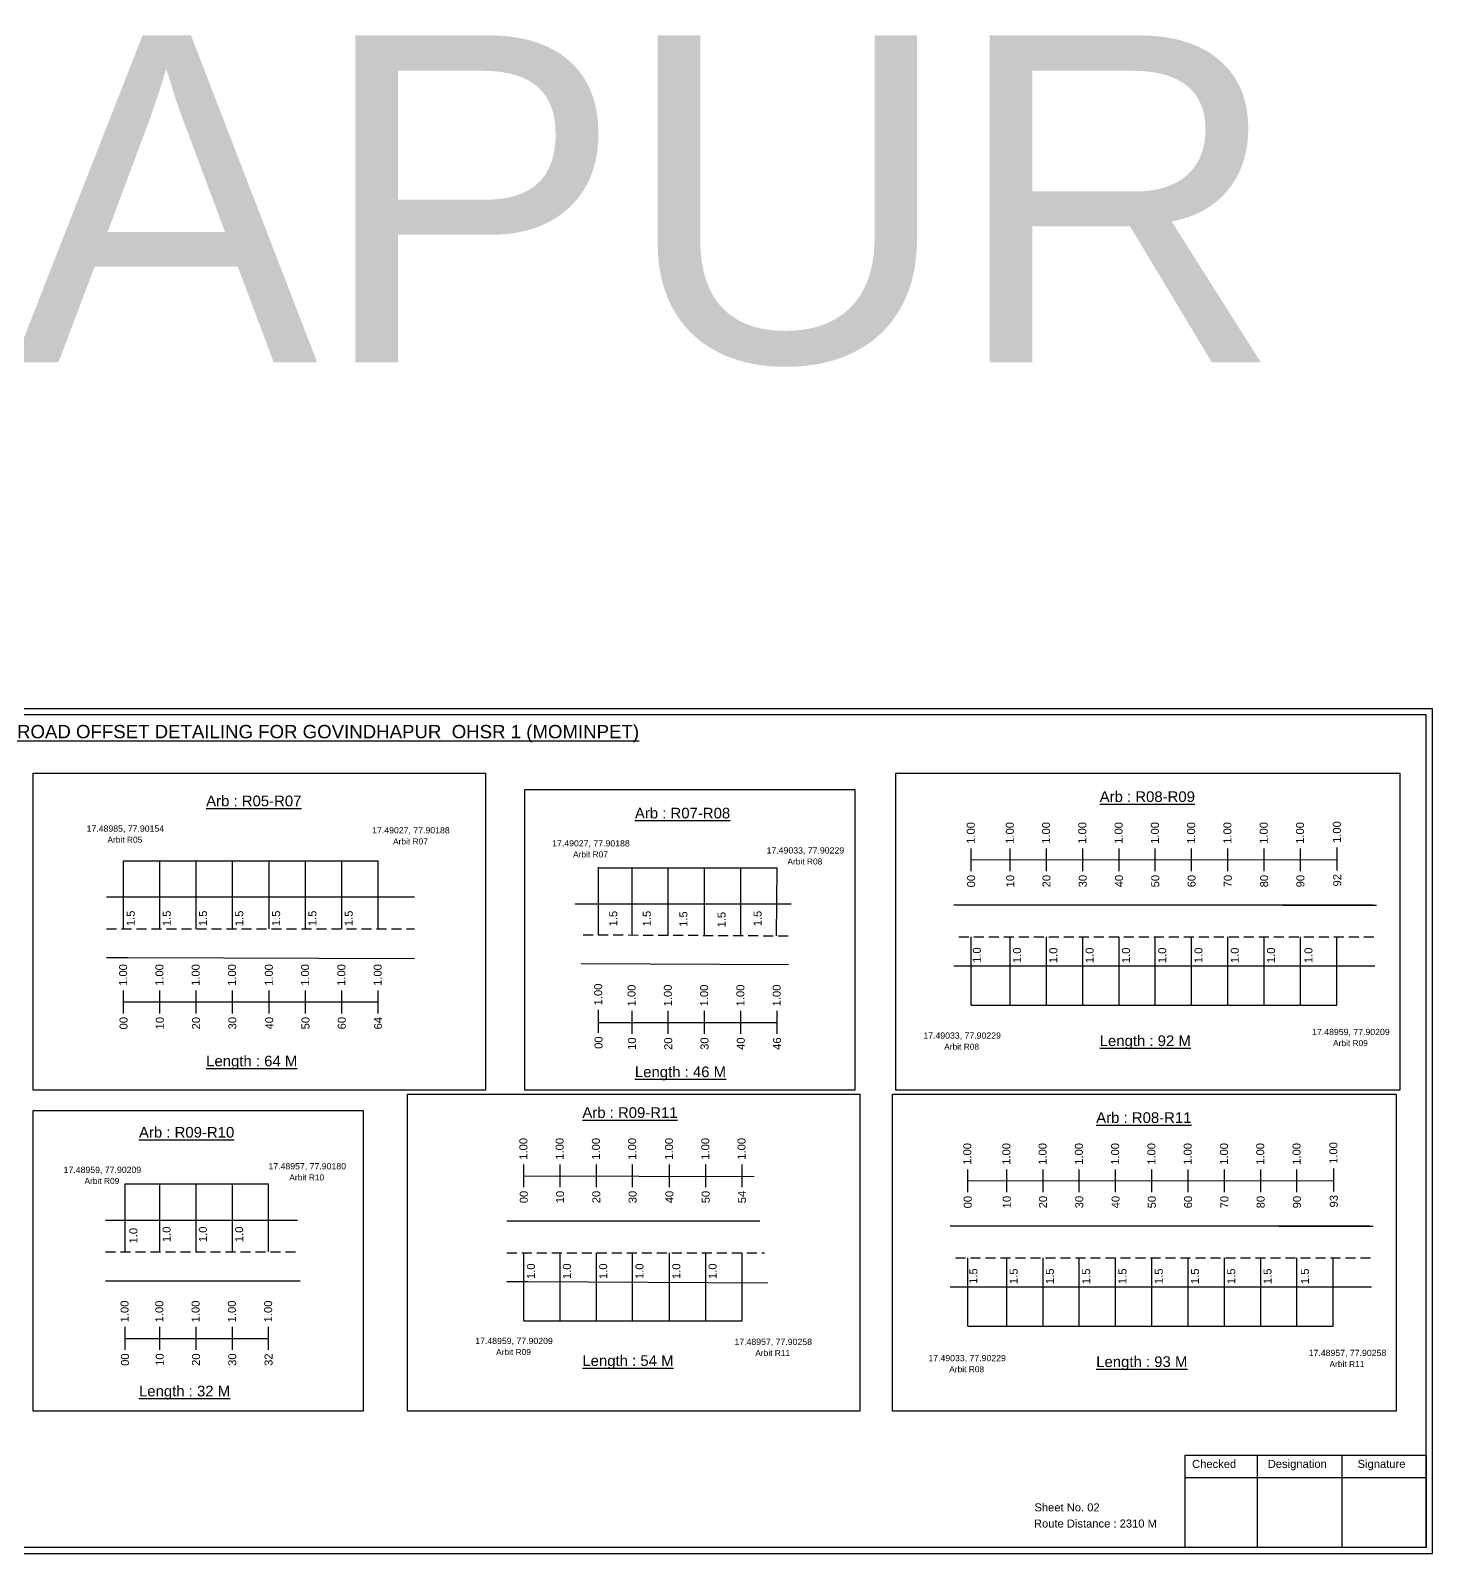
# Model space of a CAD drawing. Header units: inches. Extents: x 647 to 5432, y 46 to 1327.
# Drawn here: x 1443 to 1969, y 46 to 617 of the extents above; entities that cross this region are included whole.
import ezdxf

# ---------------------------------------------------------------- set-up
doc = ezdxf.new("R2010")
doc.units = ezdxf.units.IN
doc.header["$MEASUREMENT"] = 0
doc.linetypes.add('DASHED2', pattern=[0.375, 0.25, -0.125])
doc.layers.add('PDF_Geometry', color=7, linetype='Continuous')
doc.layers.add('PDF_Text', color=5, linetype='Continuous')
doc.styles.add('PDF Arial', font='arial.ttf')
doc.styles.get("Standard").update_dxf_attribs({"font": 'arial.ttf'})

msp = doc.modelspace()

# ---------------------------------------------------------------- linework, layer by layer
at = {"color": 217, "true_color": 0x93278f}
for p, q in [((1795.94, 301.77), (1795.94, 310.32)), ((1810.57, 301.77), (1810.57, 310.32)), ((1824.17, 301.77), (1824.17, 310.32)), ((1837.77, 301.77), (1837.77, 310.32)), ((1851.37, 301.77), (1851.37, 310.32)), ((1864.97, 301.77), (1864.97, 310.32)), ((1878.57, 301.77), (1878.57, 310.32)), ((1892.17, 301.77), (1892.17, 310.32)), ((1905.77, 301.77), (1905.77, 310.32)), ((1919.37, 301.77), (1919.37, 310.32)), ((1933.2, 302.09), (1933.2, 310.65)), ((1795.94, 306.04), (1933.2, 306.12)), ((1478.16, 248.51), (1478.16, 257.06)), ((1491.76, 248.51), (1491.76, 257.06)), ((1505.36, 248.51), (1505.36, 257.06)), ((1518.96, 248.51), (1518.96, 257.06)), ((1532.77, 248.51), (1532.77, 257.06)), ((1546.37, 248.51), (1546.37, 257.06)), ((1559.97, 248.51), (1559.97, 257.06)), ((1573.57, 248.51), (1573.57, 257.06)), ((1478.16, 252.78), (1573.57, 252.84)), ((1656.26, 241.22), (1656.26, 249.78)), ((1668.78, 240.83), (1668.78, 249.39)), ((1682.38, 240.83), (1682.38, 249.39)), ((1695.98, 240.83), (1695.98, 249.39)), ((1709.58, 240.83), (1709.58, 249.39)), ((1723.18, 240.83), (1723.18, 249.39)), ((1656.26, 245.1), (1723.18, 245.12)), ((1628.2, 183.33), (1628.2, 191.89)), ((1641.8, 183.33), (1641.8, 191.89)), ((1655.4, 183.33), (1655.4, 191.89)), ((1669, 183.33), (1669, 191.89)), ((1682.82, 183.33), (1682.82, 191.89)), ((1696.42, 183.33), (1696.42, 191.89)), ((1710.02, 183.33), (1710.02, 191.89)), ((1794.64, 181.43), (1794.64, 189.99)), ((1809.27, 181.43), (1809.27, 189.99)), ((1822.87, 181.43), (1822.87, 189.99)), ((1836.47, 181.43), (1836.47, 189.99)), ((1850.07, 181.43), (1850.07, 189.99)), ((1863.67, 181.43), (1863.67, 189.99)), ((1877.27, 181.43), (1877.27, 189.99)), ((1890.87, 181.43), (1890.87, 189.99)), ((1904.47, 181.43), (1904.47, 189.99)), ((1918.07, 181.43), (1918.07, 189.99)), ((1931.9, 181.76), (1931.9, 190.32)), ((1628.2, 187.6), (1714.53, 187.37)), ((1794.64, 185.71), (1931.9, 185.79)), ((1478.69, 122.38), (1478.69, 130.94)), ((1478.69, 126.65), (1532.53, 126.66)), ((1491.73, 122.38), (1491.73, 130.94)), ((1505.33, 122.38), (1505.33, 130.94)), ((1518.93, 122.38), (1518.93, 130.94)), ((1532.53, 122.38), (1532.53, 130.94))]:
    msp.add_line(p, q, dxfattribs=at)
at = {"color": 5}
for p, q in [((1478.16, 305.73), (1573.57, 305.74)), ((1656.26, 303.07), (1723.18, 303.07)), ((1795.94, 251.62), (1932.97, 251.62)), ((1478.69, 184.61), (1532.53, 184.61)), ((1628.2, 133.19), (1710.02, 133.22)), ((1794.64, 131.29), (1931.67, 131.29))]:
    msp.add_line(p, q, dxfattribs=at)
for p, q in [((1478.16, 280.2), (1478.16, 305.74)), ((1491.76, 280.2), (1491.76, 305.74)), ((1505.36, 280.2), (1505.36, 305.74)), ((1518.96, 280.2), (1518.96, 305.74)), ((1532.77, 280.2), (1532.77, 305.74)), ((1546.37, 280.2), (1546.37, 305.74)), ((1559.97, 280.2), (1559.97, 305.74)), ((1573.57, 280.2), (1573.57, 305.74)), ((1656.26, 277.83), (1656.26, 303.37)), ((1668.78, 277.78), (1668.78, 303.07)), ((1682.38, 277.73), (1682.38, 303.07)), ((1695.98, 277.79), (1695.98, 303.07)), ((1709.58, 277.53), (1709.58, 303.07)), ((1722.95, 277.57), (1723.18, 303.07)), ((1587.17, 292.08), (1471.75, 292.08)), ((1728.43, 289.4), (1647.47, 289.4)), ((1946.63, 289.04), (1789.39, 289.04)), ((1912.63, 289.04), (1947.88, 289.04)), ((1795.94, 251.62), (1795.94, 277.16)), ((1810.57, 251.62), (1810.57, 277.16)), ((1824.17, 251.62), (1824.17, 277.16)), ((1837.77, 251.62), (1837.77, 277.16)), ((1851.37, 251.62), (1851.37, 277.16)), ((1864.97, 251.62), (1864.97, 277.16)), ((1878.57, 251.62), (1878.57, 277.16)), ((1892.17, 251.62), (1892.17, 277.16)), ((1905.77, 251.62), (1905.77, 277.16)), ((1919.37, 251.62), (1919.37, 277.16)), ((1932.97, 251.62), (1932.97, 277.16)), ((1471.75, 269.4), (1479.8, 269.4)), ((1479.8, 269.4), (1587.17, 269.1)), ((1649.68, 267.19), (1727.41, 266.76)), ((1789.39, 266.36), (1821.5, 266.36)), ((1821.5, 266.36), (1947.32, 266.36)), ((1478.69, 159.08), (1478.69, 184.61)), ((1491.73, 159.08), (1491.73, 184.61)), ((1505.33, 159.08), (1505.33, 184.61)), ((1518.93, 159.08), (1518.93, 184.61)), ((1532.53, 159.08), (1532.53, 184.61)), ((1471.35, 170.96), (1543.38, 170.96)), ((1716.75, 170.61), (1621.79, 170.61)), ((1945.33, 168.71), (1788.09, 168.71)), ((1911.33, 168.71), (1946.58, 168.71)), ((1628.2, 133.19), (1628.2, 158.73)), ((1641.8, 133.19), (1641.8, 158.73)), ((1655.4, 133.19), (1655.4, 158.73)), ((1669, 133.19), (1669, 158.73)), ((1682.82, 133.19), (1682.82, 158.73)), ((1696.42, 133.19), (1696.42, 158.73)), ((1710.02, 133.19), (1710.02, 158.73)), ((1794.64, 131.29), (1794.64, 156.83)), ((1809.27, 131.29), (1809.27, 156.83)), ((1822.87, 131.29), (1822.87, 156.83)), ((1836.47, 131.29), (1836.47, 156.83)), ((1850.07, 131.29), (1850.07, 156.83)), ((1863.67, 131.29), (1863.67, 156.83)), ((1877.27, 131.29), (1877.27, 156.83)), ((1890.87, 131.29), (1890.87, 156.83)), ((1904.47, 131.29), (1904.47, 156.83)), ((1918.07, 131.29), (1918.07, 156.83)), ((1931.67, 131.29), (1931.67, 156.83)), ((1471.35, 148.28), (1544.38, 148.28)), ((1788.09, 146.03), (1820.2, 146.03)), ((1820.2, 146.03), (1946.03, 146.03))]:
    msp.add_line(p, q)
at = {"linetype": 'DASHED2', "ltscale": 15}
for p, q in [((1471.75, 280.2), (1587.17, 280.2)), ((1650.4, 277.98), (1728.68, 277.57)), ((1791.32, 277.16), (1947.62, 277.16)), ((1471.35, 159.08), (1543.88, 159.08)), ((1621.79, 158.73), (1718.47, 158.73)), ((1790.02, 156.83), (1946.32, 156.83))]:
    msp.add_line(p, q, dxfattribs=at)
for points in [[(1444.23, 338.57), (1613.84, 338.57), (1613.84, 219.75), (1444.23, 219.75)], [(1767.67, 338.57), (1956.59, 338.57), (1956.59, 219.75), (1767.67, 219.75)], [(1628.55, 332.43), (1752.36, 332.43), (1752.36, 219.75), (1628.55, 219.75)], [(1584.57, 218.24), (1754.18, 218.24), (1754.18, 99.42), (1584.57, 99.42)], [(1766.37, 218.24), (1955.3, 218.24), (1955.3, 99.42), (1766.37, 99.42)], [(1444.23, 212.1), (1568.03, 212.1), (1568.03, 99.42), (1444.23, 99.42)]]:
    msp.add_lwpolyline(points, close=True)
msp.add_lwpolyline([(1621.79, 147.93), (1629.85, 147.93), (1719.7, 147.42)])
at = {"layer": 'PDF_Geometry'}
for points in [[(1432.43, 362.7), (1432.43, 45.99), (1968.9, 45.99), (1968.9, 362.7)], [(1434.75, 360.37), (1434.75, 48.41), (1966.48, 48.41), (1966.48, 360.37)]]:
    msp.add_lwpolyline(points, close=True, dxfattribs=at)
at = {"layer": 'PDF_Geometry', "color": 242, "true_color": 0xcc1f26}
msp.add_lwpolyline([(1966.48, 48.31), (1876.14, 48.31), (1876.14, 82.92), (1966.48, 82.92)], close=True, dxfattribs=at)
for points in [[(1903.12, 82.92), (1903.12, 48.31)], [(1934.85, 82.92), (1934.85, 48.31)], [(1876.14, 74.55), (1966.48, 74.55)]]:
    msp.add_lwpolyline(points, dxfattribs=at)

# ---------------------------------------------------------------- texts
for s, height, p in [('GOVINDHAPUR', 122.5352, (638.08, 492.63)), ('Sheet No. 02', 3, (1819.64, 61.79)), ('Route Distance : 2310 M', 3, (1819.45, 55.74))]:
    msp.add_text(s, height=height).set_placement(p)
at = {"color": 242, "true_color": 0xcd2027}
for s, height, p in [('%%UROAD OFFSET DETAILING FOR GOVINDHAPUR  OHSR 1 (MOMINPET)', 5, (1438.2, 351.63)), ('%%UArb : R08-R09', 4, (1844.11, 327.74)), ('%%UArb : R05-R07', 4, (1509.12, 326.14)), ('%%UArb : R07-R08', 4, (1669.86, 321.58)), ('%%ULength : 92 M', 4, (1844.11, 236.24)), ('%%ULength : 64 M', 4, (1509.12, 228.64)), ('%%ULength : 46 M', 4, (1669.86, 224.58)), ('%%UArb : R09-R11', 4, (1650.16, 209.3)), ('%%UArb : R08-R11', 4, (1842.81, 207.41)), ('%%UArb : R09-R10', 4, (1483.93, 201.91)), ('%%ULength : 54 M', 4, (1650.16, 116.3)), ('%%ULength : 93 M', 4, (1842.81, 115.91)), ('%%ULength : 32 M', 4, (1483.93, 104.91))]:
    msp.add_text(s, height=height, dxfattribs=at).set_placement(p)
at = {"color": 217, "true_color": 0x93278f}
for s, p in [('1.00', (1797.27, 312.06)), ('1.00', (1811.9, 312.06)), ('1.00', (1825.5, 312.06)), ('1.00', (1839.1, 312.06)), ('1.00', (1852.7, 312.06)), ('1.00', (1866.3, 312.06)), ('1.00', (1879.9, 312.06)), ('1.00', (1893.5, 312.06)), ('1.00', (1907.1, 312.06)), ('1.00', (1920.7, 312.06)), ('1.00', (1934.52, 312.39)), ('00', (1797.42, 295.74)), ('10', (1812.05, 295.74)), ('20', (1825.65, 295.74)), ('30', (1839.25, 295.74)), ('40', (1852.85, 295.74)), ('50', (1866.45, 295.74)), ('60', (1880.05, 295.74)), ('70', (1893.65, 295.74)), ('80', (1907.25, 295.74)), ('90', (1920.85, 295.74)), ('92', (1934.67, 296.07)), ('1.00', (1479.48, 258.8)), ('1.00', (1493.08, 258.8)), ('1.00', (1506.68, 258.8)), ('1.00', (1520.28, 258.8)), ('1.00', (1534.1, 258.8)), ('1.00', (1547.7, 258.8)), ('1.00', (1561.3, 258.8)), ('1.00', (1574.9, 258.8)), ('1.00', (1657.58, 251.51)), ('1.00', (1670.1, 251.13)), ('1.00', (1683.7, 251.13)), ('1.00', (1697.3, 251.13)), ('1.00', (1710.9, 251.13)), ('1.00', (1724.5, 251.13)), ('00', (1479.63, 242.48)), ('10', (1493.23, 242.48)), ('20', (1506.83, 242.48)), ('30', (1520.43, 242.48)), ('40', (1534.25, 242.48)), ('50', (1547.85, 242.48)), ('60', (1561.45, 242.48)), ('64', (1575.05, 242.48)), ('00', (1657.73, 235.19)), ('10', (1670.25, 234.81)), ('20', (1683.85, 234.81)), ('30', (1697.45, 234.81)), ('40', (1711.05, 234.81)), ('46', (1724.65, 234.81)), ('1.00', (1629.53, 193.63)), ('1.00', (1643.13, 193.63)), ('1.00', (1656.73, 193.63)), ('1.00', (1670.33, 193.63)), ('1.00', (1684.14, 193.63)), ('1.00', (1697.74, 193.63)), ('1.00', (1711.34, 193.63)), ('1.00', (1933.22, 192.06)), ('1.00', (1795.97, 191.73)), ('1.00', (1810.6, 191.73)), ('1.00', (1824.2, 191.73)), ('1.00', (1837.8, 191.73)), ('1.00', (1851.4, 191.73)), ('1.00', (1865, 191.73)), ('1.00', (1878.6, 191.73)), ('1.00', (1892.2, 191.73)), ('1.00', (1905.8, 191.73)), ('1.00', (1919.4, 191.73)), ('00', (1629.68, 177.31)), ('10', (1643.28, 177.31)), ('20', (1656.88, 177.31)), ('30', (1670.48, 177.31)), ('40', (1684.29, 177.31)), ('50', (1697.89, 177.31)), ('54', (1711.49, 177.31)), ('00', (1796.12, 175.41)), ('10', (1810.75, 175.41)), ('20', (1824.35, 175.41)), ('30', (1837.95, 175.41)), ('40', (1851.55, 175.41)), ('50', (1865.15, 175.41)), ('60', (1878.75, 175.41)), ('70', (1892.35, 175.41)), ('80', (1905.95, 175.41)), ('90', (1919.55, 175.41)), ('93', (1933.37, 175.74)), ('1.00', (1480.02, 132.67)), ('1.00', (1493.05, 132.67)), ('1.00', (1506.65, 132.67)), ('1.00', (1520.25, 132.67)), ('1.00', (1533.85, 132.67)), ('00', (1480.17, 116.35)), ('10', (1493.2, 116.35)), ('20', (1506.8, 116.35)), ('30', (1520.4, 116.35)), ('32', (1534, 116.35))]:
    msp.add_text(s, height=3, rotation=90, dxfattribs=at).set_placement(p)
at = {"color": 5}
for s, height, p in [('17.48985, 77.90154', 2.34, (1464.28, 316.6)), ('Arbit R05', 2.246, (1472.1, 312.47)), ('17.49027, 77.90188', 2.34, (1571.34, 315.96)), ('Arbit R07', 2.246, (1579.16, 311.83)), ('17.49027, 77.90188', 2.34, (1638.84, 311.08)), ('Arbit R07', 2.246, (1646.66, 306.96)), ('17.49033, 77.90229', 2.34, (1719.22, 308.43)), ('Arbit R08', 2.246, (1727.04, 304.31)), ('17.49033, 77.90229', 2.34, (1777.99, 238.99)), ('17.48959, 77.90209', 2.34, (1923.76, 240.35)), ('Arbit R08', 2.246, (1785.81, 234.86)), ('Arbit R09', 2.246, (1931.58, 236.22)), ('17.48959, 77.90209', 2.34, (1455.67, 188.67)), ('17.48957, 77.90180', 2.34, (1532.46, 190)), ('Arbit R09', 2.246, (1463.49, 184.55)), ('Arbit R10', 2.246, (1540.28, 185.87)), ('17.48959, 77.90209', 2.34, (1609.99, 124.53)), ('17.48957, 77.90258', 2.34, (1707.16, 124.17)), ('Arbit R09', 2.246, (1617.81, 120.4)), ('Arbit R11', 2.246, (1714.98, 120.05)), ('17.49033, 77.90229', 2.34, (1779.87, 118.1)), ('17.48957, 77.90258', 2.34, (1922.46, 120.02)), ('Arbit R08', 2.246, (1787.69, 113.97)), ('Arbit R11', 2.246, (1930.28, 115.89))]:
    msp.add_text(s, height=height, dxfattribs=at).set_placement(p)
for s, p in [('1.5', (1482.33, 281.2)), ('1.5', (1495.82, 281.2)), ('1.5', (1509.42, 281.2)), ('1.5', (1523.02, 281.2)), ('1.5', (1536.84, 281.2)), ('1.5', (1550.44, 281.2)), ('1.5', (1564.04, 281.2)), ('1.5', (1663.22, 281.12)), ('1.5', (1675.79, 281.12)), ('1.5', (1689.53, 280.92)), ('1.5', (1703.84, 280.73)), ('1.5', (1717.36, 281.14)), ('1.0', (1799.54, 267.41)), ('1.0', (1814.64, 267.35)), ('1.0', (1828.24, 267.35)), ('1.0', (1841.84, 267.35)), ('1.0', (1855.44, 267.35)), ('1.0', (1869.04, 267.35)), ('1.0', (1882.64, 267.35)), ('1.0', (1896.24, 267.35)), ('1.0', (1909.84, 267.35)), ('1.0', (1923.87, 267.35)), ('1.0', (1483.33, 162.25)), ('1.0', (1495.79, 162.75)), ('1.0', (1509.39, 162.75)), ('1.0', (1522.99, 162.75)), ('1.0', (1632.38, 148.92)), ('1.0', (1645.87, 148.92)), ('1.0', (1659.47, 148.92)), ('1.0', (1673.07, 148.92)), ('1.0', (1686.88, 148.92)), ('1.0', (1700.48, 148.92)), ('1.5', (1798.24, 147.08)), ('1.5', (1813.34, 147.02)), ('1.5', (1826.94, 147.02)), ('1.5', (1840.54, 147.02)), ('1.5', (1854.14, 147.02)), ('1.5', (1867.74, 147.02)), ('1.5', (1881.34, 147.02)), ('1.5', (1894.94, 147.02)), ('1.5', (1908.54, 147.02)), ('1.5', (1922.57, 147.02))]:
    msp.add_text(s, height=3, rotation=90).set_placement(p)
at = {"layer": 'PDF_Text', "color": 7, "attachment_point": 7, "style": 'PDF Arial'}
for s, insert, char_height in [('Checked', (1878.74, 78.04), 3.001), ('Designation', (1907.12, 77.2), 3.0006), ('Signature', (1940.8, 77.2), 3.001)]:
    msp.add_mtext(s, dxfattribs=dict(at, insert=insert, char_height=char_height))

doc.saveas('drawing.dxf')
